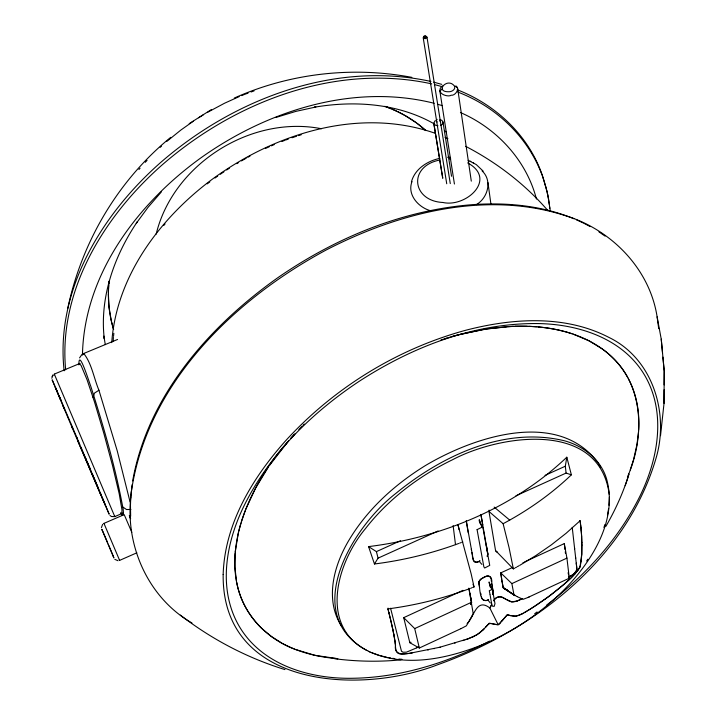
<?xml version="1.0" encoding="UTF-8"?>
<svg xmlns="http://www.w3.org/2000/svg" width="716" height="716" viewBox="0 0 716 716"><rect width="100%" height="100%" fill="white"/><g stroke="black" fill="none" stroke-linecap="round" stroke-linejoin="round"><path stroke-width="1.07" d="M660.519 435.668L664.018 403.412L664.108 389.728M664.135 384.922L664.224 371.174L661.235 339.115L657.118 316.848C649.904 269.959 613.209 231.59 568.934 216.76M130.464 505.648L130.652 516.2M664.018 403.412L664.224 371.174L662.909 357.141M82.447 355.118C84.023 274.237 137.588 203.496 200.99 157.789C267.283 110.64 353.409 83.011 434.218 103.292M108.393 292.683L108.698 285.281M130.482 504.753L130.634 500.269M609.379 497.235L608.949 505.272M638.654 430.271C639.773 412.577 636.739 394.382 628.353 378.657M101.395 527.62L102.648 524.318M130.795 497.548C125.425 546.559 148.633 598.155 191.96 622.992M111.75 342.624C116.314 276.421 159.498 218.944 211.023 180.164C273.789 133.749 358.967 106.648 435.265 133.31M113.146 341.523L113.405 337.433M581.714 554.855L581.965 545.136M581.705 554.99L581.311 559.348M235.108 553.486L234.893 567.17L236.504 581.303M130.616 499.983L130.992 494.819M426.978 37.16C424.015 42.101 421.133 33.088 426.978 37.107L450.275 183.6M638.574 431.444L636.98 444.484L633.714 458.974M108.796 284.037L109.02 281.531M130.813 497.235L131.234 492.08M235.215 552.206L238.383 532.534M109.056 281.182C107.418 297.346 108.707 313.894 113.629 329.405M131.064 494.479L132.111 484.678M113.513 336.395L113.844 333.298M581.303 559.465L581.043 561.46M131.35 491.704C147.013 383.687 233.577 299.87 326.102 250.027C400.092 211.775 490.057 188.934 571.189 217.628M466.304 520.917L467.584 529.008M581.034 561.577L580.372 565.434M83.199 354.617L83.683 353.507L117.558 339.474M78.849 364.847L79.574 363.683L81.159 365.625L87.039 379.686L94.566 402.177L103.829 433.314L112.502 465.498L119.196 493.754L121.989 509.908L121.801 513.515L120.583 512.844M93.071 397.496L94.449 393.129L98.933 390.238C93.93 378.415 91.72 363.343 83.727 353.489M489.1 510.132L488.974 511.466L503.115 523.7C527.871 510.49 551.052 494.228 571.368 474.842L566.087 473.07L565.318 466.214L566.812 457.202C513.193 508.181 441.468 537.6 368.57 546.603L374.459 563.984C403.197 560.36 431.533 553.504 458.705 543.48M51.794 378.236L53.02 375.059M132.657 480.946C147.756 395.993 209.018 326.514 277.522 277.915C335.312 237.819 402.911 209.824 473.482 204.588M466.268 520.827L473.428 560.628C474.35 563.349 478.073 561.988 479.836 560.968M607.472 515.055L608.636 508.485M491.758 583.63C492.697 573.614 486.424 575.011 480.705 579.289C478.512 580.739 478.592 583.37 479.281 585.581C480.069 590.494 479.872 603.91 488.58 599.811M388.081 609.683L388.036 608.117M478.834 582.063L479.452 586.449M580.327 565.64L580.103 566.642L581.777 553.799L581.66 536.749M156.151 234.186C173.057 164.188 250.985 114.82 321.475 128.746M238.705 531.191L240.943 523.011M67.734 308.462C81.74 242.062 117.979 180.334 170.703 137.365M478.861 581.956L480.785 579.217L484.293 577.275M633.365 460.191L630.232 469.956M412.04 181.497C406.84 194.654 418.466 207.47 430.647 210.773M411.378 182.097C414.645 169.092 427.371 160.93 439.866 158.352M492.984 594.602L492.644 588.677M241.364 521.642L245.149 510.768M492.975 594.647L493.261 592.051L491.731 583.513M603.919 527.495L604.859 524.604M605.888 526.358C614.838 510.866 622.374 494.496 627.905 477.474M625.166 485.708L628.988 474.305M629.14 472.963C644.328 435.534 643.442 386.998 612.681 357.723C592.875 338.31 565.13 329.306 537.985 326.917M628.424 474.851L628.89 473.625L628.308 475.138M245.678 509.416L255.567 488.196L268.357 467.109M627.458 477.295L627.941 476.068M627.449 477.312L628.03 475.863M79.566 357.893L81.848 354.599M490.039 607.624L491.588 604.716M579.799 567.269L580.085 566.678L578.984 568.629M501.934 620.888L498.166 624.755L489.842 607.991L490.344 607.043M490.612 606.542L491.095 605.629M470.752 604.501L471.593 602.183L470.743 597.878M470.833 604.331L471.629 602.595L469.982 593.877M471.173 617.425L471.942 616.082M493.646 600.894C495.365 597.037 500.547 595.247 503.849 598.227M470.886 617.935L466.367 625.82L460.979 628.657M472.139 615.742L473.151 613.326L468.926 588.57M579.7 567.448L577.982 570.133M374.459 563.984L378.066 558.149L438.085 530.968M440 121.326L439.964 120.046M494.022 600.232C496.779 595.139 502.534 596.607 506.275 599.498M425.823 36.122C427.389 36.471 424.91 37.223 424.391 38.44M578.868 568.817L575.002 573.901M52.062 376.518L53.011 375.068M586.646 561.013L587.836 559.241M269.314 465.713L288.566 440.886M577.848 570.321L572.191 576.89M131.816 532.301L124.19 514.616L103.963 523.378L119.617 560.386L136.837 552.815M287.322 442.336C244.854 489.753 207.819 575.234 261.403 628.129M138.949 169.486L140.076 168.171M163.713 225.531L165.047 223.983M161.279 192.004L148.024 207.345L136.282 223.303L137.168 221.951C114.3 255.943 99.479 297.274 104.267 338.65L103.874 336.064L105.288 344.611M504.171 618.356L507.232 614.793L509.425 615.357M503.912 618.66L503.509 619.116M504.431 618.051L507.017 615.044L508.36 615.089M504.324 618.177L502.892 619.814M503.384 619.268L502.408 620.351M574.823 574.107L569.005 579.888M502.838 619.868L501.63 621.22M291.09 438.013L294.294 434.478M291.036 438.076L295.028 433.69M501.898 620.924L502.301 620.477M488.133 624.477L485.887 626.921M488.178 624.424C491.677 621.076 498.381 628.272 500.958 621.944M145.276 162.308L147.057 160.384M441.45 86.806L440.206 88.471L439.812 90.762L454.427 184.021M486.021 626.777L489.332 623.135L493.145 623.994M485.708 627.109L483.246 629.722M483.721 629.221L479.21 633.293L473.348 636.676M484.114 628.809L484.553 628.344M483.121 629.856L476.775 634.877L468.443 638.681M574.751 573.265L576.908 569.838L576.496 565.389M298.849 429.609L302.152 426.217M303.047 425.304L304.282 424.06M574.626 573.391L568.898 577.007M571.699 577.382L566.723 581.938M160.196 147.326L161.503 146.118M568.629 580.228L564.208 584.131M566.338 582.278L561.451 586.476M166.828 141.392L180.799 130.106L193.311 121.228M467.118 623.582C474.35 616.888 476.23 597.43 489.842 607.991M563.814 584.471L549.467 595.954L534.1 606.64M435.024 120.789L433.789 123.277L442.676 177.783M561.058 586.807L559.062 588.462M558.659 588.794L553.763 592.687M573.623 574.286L576.998 569.775L575.61 557.442M553.558 592.848L550.846 594.915M207.255 183.86L209.824 181.882M573.462 574.42L572.388 575.172M546.738 604.993C583.361 576.971 615.805 542.424 637.285 501.352C657.906 462.285 668.091 411.566 642.726 372.123C620.065 337.155 576.21 323.784 536.436 323.551C472.927 323.238 411.324 347.385 358.707 381.628C311.934 412.747 270.254 453.675 244.818 504.261C226.372 540.992 217.369 587.487 238.518 625.077C261.17 665.101 309.992 679.216 353.292 678.258C400.888 677.461 447.393 662.739 489.493 641.16M550.64 595.077L548.322 596.813M534.664 613.737L537.054 611.956M476.346 204.651C487.847 197.947 492.617 180.647 482.11 170.918M547.892 597.126L545.332 598.988M215.051 178.016L217.682 176.109M442.014 86.305L442.649 85.848M544.903 599.292L542.737 600.822M542.298 601.127L540.115 602.639M220.349 174.248L223.938 171.804M539.667 602.944L536.785 604.877M189.221 123.626L211.327 109.593M536.561 605.029L531.156 608.528M533.644 606.935L528.399 610.238M226.641 169.996L229.389 168.242M198.609 117.773L200.14 116.806M530.699 608.815L522.805 613.505M571.995 575.422L568.737 577.087M200.91 116.332L203.219 114.909M527.253 610.945L524.3 612.681M236.763 163.669L238.625 162.55M519.78 565.327L535.854 555.571L551.365 544.858L566.168 533.232L580.103 520.738L580.542 524.014M207.873 112.144L224.52 103.247L239.18 96.606M518.975 565.774L517.373 566.678M241.435 160.903L246.161 158.245M516.576 567.126L515.368 567.788M523.324 613.227L522.555 613.639M514.562 568.227L513.354 568.88L495.553 550.568L488.974 511.466M522.635 613.603L519.95 614.919M248.049 157.18L249.965 156.178M522.17 613.845L516.048 616.145L510.589 615.608M440.698 125.273C443.992 124.486 443.481 119.858 440.107 119.751M484.499 577.177C488.285 574.16 491.767 577.033 491.328 581.159M418.779 646.879L416.685 647.846M529.554 596.705L528.936 597.001M525.696 561.398L564.298 543.596L566.929 558.113L569.31 578.197L527.889 597.484M522.671 598.522L519.261 600.089M459.842 591.765L403.717 617.648L409.838 642.717L419.334 648.025L460.764 628.746M479.935 560.905C474.771 564.861 472.22 559.465 472.372 554.9M403.717 617.648L414.707 628.585L471.03 602.505M512.745 567.367L500.761 572.898L511.868 583.603L566.929 558.113M521.024 599.283C517.319 601.064 512.665 603.337 508.745 600.778M416.452 647.953L406.437 652.178L403.019 652.213L401.479 651.247L390.578 608.224M460.701 591.371L462.939 590.333M523.002 562.642L523.512 562.409M524.533 561.935L525.034 561.702M527.683 597.574L523.119 599.328L517.346 596.732M473.097 636.793L466.796 639.254M265.421 148.489L269.332 146.717M368.57 546.603L376.419 551.615L400.486 540.732M545.046 475.37L565.318 466.214M516.003 495.758L566.087 473.07M410.868 642.27L409.838 642.717L410.823 642.297M123 513.05L114.811 516.612L111.472 516.522M519.046 600.178L517.337 600.876M234.311 98.047C289.586 73.327 352.415 66.105 411.879 77.373M271.292 145.831L274.246 144.596M54.3 374.101L80.076 363.379M488.169 600.008C485.538 601.485 481.394 600.106 481.331 596.795M519.556 615.08L518.491 615.492M241.65 95.586L244.12 94.602M437.127 119.348L435.981 120.655L437.1 121.989M457.864 524.524L471.209 574.053L474.037 586.959L472.712 587.469M281.916 141.482L284.664 140.417M245.114 94.217L248.094 93.08M462.787 541.94L461.883 542.289M471.835 587.809L470.949 588.149M460.979 542.63L459.618 543.14M470.063 588.48L468.729 588.973M517.068 600.984L511.815 601.905L505.55 599.122M467.834 589.304C442.023 598.782 415.146 605.342 387.875 608.913M285.577 140.067L288.333 139.074M251.083 91.988L254.073 90.914M468.166 638.779L439.839 647.246L408.881 653.457M498.139 624.764L493.413 624.048M465.463 639.71L466.259 639.433M464.12 640.158L462.787 640.605M292.003 137.758L296.612 136.228M440.886 340.019L451.331 336.78M518.142 615.617L514.947 616.252L511.895 615.885M444.896 338.722L446.65 338.176M275.937 117.46L295.923 111.374L315.872 106.997L314.324 107.221C354.715 100.347 398.382 103.346 434.514 124.047M442.3 89.017C435.677 92.615 447.536 97.725 451.178 95.237C455.958 96.016 461.05 86.287 454.597 86.35C455.636 89.178 452.431 91.344 449.979 91.693C433.404 92.919 447.393 76.272 454.562 86.26M298.447 135.619L301.212 134.778M454.705 643.147L455.242 642.986M451.885 336.618L453.604 336.126M452.208 336.52L455.725 335.544M455.313 335.652L458.67 334.739M438.953 160.205C408.03 166.765 411.986 201.017 442.962 202.485C466.062 207.721 497.557 179.125 467.664 162.899M456.602 335.294L483.39 329.432L507.205 326.648M130.876 509.452L126.526 509.532L122.722 506.955C115.088 465.812 103.247 425.528 90.583 385.682C90.135 385.28 78.608 347.6 78.939 364.22M460.343 334.3L487.918 328.725L513.444 326.317M439.696 647.282L440.25 647.148M433.914 648.678L434.469 648.553M427.837 650.03L428.383 649.913M412.282 652.956L411.181 653.126M410.903 653.171L410.331 653.26M409.829 653.332L404.2 653.806M408.478 653.502C401.515 654.612 393.854 654.308 395.536 645.259M401.041 659.821C378.952 662.049 356.622 661.53 334.605 658.729M474.377 204.534C505.935 202.476 538.244 205.403 568.057 216.438M449.943 157.216L447.625 157.314M508.441 326.568C529.742 325.306 551.436 327.033 571.807 333.674M514.956 326.263L527.262 326.281M449.236 158.871L450.695 158.88M403.842 653.806C395.474 655.462 395.635 649.349 395.286 643.335M528.829 326.335L536.508 326.791M437.959 125.81L435.23 125.139L433.789 123.277M398.857 659.051L401.989 659.284M337.692 658.675L314.959 655.328L295.422 649.439M337.746 658.684C318.772 657.19 299.762 652.732 282.91 643.684M118.033 560.735L114.82 559.366M425.385 35.943L423.791 36.543L424.597 37.492M497.602 552.17L496.286 551.732L495.553 550.568M392.753 658.308L394.758 658.604M579.557 520.639L580.103 520.738L580.703 525.455M388.797 657.655L390.757 658.013M510.49 615.59L509.362 615.339M511.072 615.715L509.541 615.384M431.712 83.87C335.348 62.892 234.454 101.851 161.932 165.101C104.339 215.919 58.166 290.41 65.666 369.823M430.907 81.454C334.265 60.305 233.013 99.345 160.277 162.818C101.923 214.308 55.195 290.32 64.145 370.798M386.846 657.288L380.071 655.596M508.718 615.178L509.166 615.295M433.645 82.143L441.754 84.372M434.442 84.56L441.459 86.466M437.449 104.187L442.3 105.655M379.113 655.328L371.873 652.777M284.941 669.594C247.136 657.915 211.623 639.254 180.334 615.071M573.042 334.086L588.955 340.78L602.353 349.005M384.734 106.308C399.573 111.562 413.553 119.465 425.268 130.035M386.371 106.899L391.025 108.716M571.529 217.762L573.972 218.756M468.103 160.312L476.256 164.564L483.166 171.133M294.33 649.009C265.609 638.251 242.178 613.012 236.727 582.439M457.238 89.769C495.803 104.643 528.677 135.584 542.227 175.053M457.963 92.131C499.347 107.901 533.868 142.636 545.485 185.838M392.162 109.19L396.637 111.195M368.436 651.274C403.887 667.715 445.254 659.239 480.141 645.608C514.473 631.575 545.887 610.122 570.849 582.618C595.64 554.99 617.094 517.149 606.622 479.102C600.975 459.708 583.531 446.014 564.575 440.814C504.189 426.145 441.763 455.788 395.787 493.458C350.795 528.22 298.626 617.201 370.047 652.043M576.389 219.785L583.442 223.052M460.433 112.537C496.859 128.298 526.439 160.277 536.436 199.012M517.077 596.616L503.196 587.72L502.408 583.28M505.908 589.438L503.276 587.863L502.596 584.408M465.579 146.297C496.627 162.398 524.891 184.075 547.838 210.513M506.391 589.662L507.349 590.109L503.187 587.693L515.064 595.694L504.136 588.615M445.101 137.409L447.947 138.752M397.747 111.714L404.182 115.043M584.202 223.428L590.199 226.587M508.593 600.706L506.74 599.74M470.09 161.127L470.851 161.512M472.855 162.523L473.679 162.953M505.371 599.024L504.27 598.451M281.925 643.147L271.462 636.542L262.19 628.881M366.78 650.405C318.611 625.444 337.236 562.328 365.366 528.73C388.314 499.186 418.914 475.988 452.485 459.77C499.276 434.872 599.328 419.352 609.244 494.416M405.22 115.625L416.184 122.696M598.934 231.859L605.101 236.128M110.004 515.502L111.508 516.54M417.142 123.403L425.895 130.607M603.284 349.685C613.326 357.141 621.846 366.699 627.842 377.699M514.043 595.166L511.868 583.603M444.779 130.912L446.435 132.209M494.156 507.089L509.711 520.093M455.895 85.839L457.399 87.701M479.765 562.015L481.895 564.396M488.026 600.151L490.308 603.006M490.675 587.308L489.977 586.493L490.872 587.559M341.774 626.482C324.303 599.838 333.907 565.166 349.157 539.864C367.585 509.067 394.972 484.329 425.34 465.606C472.891 437.225 557.478 408.406 597.932 462.688M120.87 513.309C124.441 519.485 123.358 509.013 122.722 506.955M598.343 463.342L600.545 467.423M103.972 523.396L104.25 523.951M479.156 520.836L482.101 527.012L479.255 519.7L480.015 523.253M480.857 514.428L482.172 521.346M129.945 517.167L130.625 518.679L129.31 515.529M491.382 588.015L489.395 583.594L491.704 588.919L489.055 581.974L489.78 585.249M102.71 531.254L101.779 529.258L113.898 557.952L112.904 555.365M102.871 531.621L104.088 534.396M54.604 374.79L54.327 374.146L114.775 516.531L114.453 515.735M57.477 392.198L55.239 387.123L60.842 400.736M54.837 385.924L52.143 379.829L64.136 408.567M55.454 387.338L56.841 390.578M58.551 394.677L61.12 400.629M101.591 496.698L105.279 505.102L105.028 504.395M104.321 534.942L104.822 536.096M57.62 392.377L58.452 394.31M105.082 536.705L107.633 542.692M59.33 396.36L61.227 400.781M61.487 401.488L64.27 407.986M64.377 408.156L66.123 412.318M101.153 495.821L71.591 426.315M66.525 413.266L69.882 421.124M70.302 422.037L71.144 424.015M71.564 425L72.844 428.007M73.014 428.481L77.059 437.995M76.773 437.252L77.776 439.606M78.107 440.385L79.95 444.815M80.783 446.757L82.125 449.854M82.456 450.641L83.459 453.004M83.647 453.523L84.864 456.396M85.123 456.924L87.092 461.587M87.424 462.357L88.292 464.398M85.258 457.318L86.43 460.102M77.74 440.761L109.145 514.195L103.059 499.437M88.721 465.418L90.001 468.452M92.498 474.359L93.304 476.274M93.707 477.232L94.897 480.033M95.282 480.946L98.253 488.008M87.218 461.954L89.088 466.385M89.464 467.271L91.156 471.271M91.576 472.274L94.986 480.355M72.611 428.651L62.713 405.292M108.223 544.088L108.519 544.787M95.344 481.206L97.036 485.224M97.439 486.191L101.269 495.177L100.168 492.68M102.191 497.369L102.764 498.748M108.814 545.476L109.101 546.165M109.951 548.188L109.387 546.854M101.538 495.955L102.737 498.837M110.219 548.85L111.257 551.338M103.068 499.643L104.509 503.115M111.956 553.02L111.499 551.92M480.91 514.535L487.865 554.014L487.193 556.386L487.856 553.987L486.701 547.346M112.367 554.032L112.743 554.945M119.357 559.644L119.617 560.386M473.052 584.292L474.037 586.959M440.098 91.8L439.812 90.762M542.486 175.778L546.684 190.313M98.933 390.238L117.245 450.901L130.07 501.979M113.388 328.707L111.58 322.093M566.812 457.202L571.368 474.842M503.115 523.7L509.058 547.606L513.354 568.88M388.054 609.585L388.385 610.82M388.484 611.196L388.761 612.287M388.367 610.766L388.555 611.5M388.69 611.992L388.851 612.636M545.664 186.133L547.74 194.85M388.815 612.475L388.931 612.959M389.03 613.317L389.594 615.545M389.056 613.433L388.895 612.807M376.419 551.615L378.066 558.149M389.638 615.715L390.301 618.391M389.244 614.158L390.999 621.318M390.381 618.722L393.335 631.977M414.707 628.585L419.334 648.025M391.043 621.479L391.625 624.003M391.697 624.316L392.842 629.561M546.791 190.644L547.131 192.174M111.32 320.965L109.029 307.137L108.376 293.909M568.101 572.737L568.459 574.375M568.826 576.013L569.31 578.197M392.869 629.704L393.818 634.457M547.31 192.935L548.214 197.142M393.361 632.121L394.23 636.712M547.785 195.226L548.653 199.433M458.213 525.32L459.001 529.473M468.882 588.149L470.054 594.244M470.761 597.976L470.412 596.115M393.845 634.591L394.964 641.097M479.613 587.362L479.443 586.404M467.629 529.276L467.825 530.341M467.969 531.138L468.318 532.99M471.316 549.226L471.459 550.004M471.942 552.582L472.327 554.64M492.518 588.006L492.25 586.502M489.968 594.199L489.288 590.718L492.447 589.375L494.971 603.633L494.21 606.336L492.438 606.192L491.659 603.812M480.696 593.224L480.794 593.77M490.039 594.566L491.4 602.272M480.866 594.173L480.991 594.853M394.256 636.846L395.527 645.143M548.223 197.535L550.327 211.077M492.205 586.234L492.107 585.688M482.593 523.745L482.781 524.81M486.343 545.279L486.656 547.087M482.217 521.615L482.45 522.948M491.847 584.184L491.946 584.73M502.399 583.236L502.202 582.063M657.118 316.848L658.711 328.599M502.122 581.562L502.489 583.737M491.436 602.451L491.641 603.722M501.495 577.848L501.612 578.528M501.683 578.984L502.086 581.392M501.979 580.703L502.149 581.723M501.415 577.347L500.779 573.113M501.442 577.517L500.77 573.006M501.397 577.248L501.755 579.369M433.851 123.582L442.774 178.365M423.165 37.501L446.73 183.77M548.635 199.854L549.342 204.525M442.962 121.836L451.545 176.27M394.981 641.223L395.268 643.228M457.721 88.847L471.298 181.139M487.963 182.634L490.97 204.445M453.121 525.589L455.501 544.643M564.298 543.596L564.494 545.243M564.566 545.843L565.005 549.539M565.273 551.794L565.47 553.423M549.637 206.87L549.816 208.437M572.227 527.37L574.644 548.823M580.622 524.73L580.685 525.249M576.398 564.468L576.487 565.237M574.554 548.044L575.709 558.31M576.246 563.089L576.362 564.163M580.721 525.634L580.945 527.764M580.765 525.992L581.473 533.778M580.962 527.943L581.222 530.726M661.235 339.115L662.551 353.113M581.24 530.896L581.652 536.579M581.482 533.948L581.911 542.272M581.911 542.424L581.965 544.992M223.159 574.536C221.879 687.62 359.387 695.272 437.977 664.627C533.715 630.563 626.419 559.303 655.981 458.392C669.478 413.374 652.822 358.537 608.806 337.361C564.548 314.494 511.734 318.19 464.944 330.47C396.485 349.292 333.71 388.215 285.809 440.555C252.712 477.581 224.69 523.611 223.159 574.536M477.08 529.643L483.837 566.777L484.651 568.021L489.726 565.389L482.96 527.835L482.029 527.191L477.08 529.643"/></g></svg>
